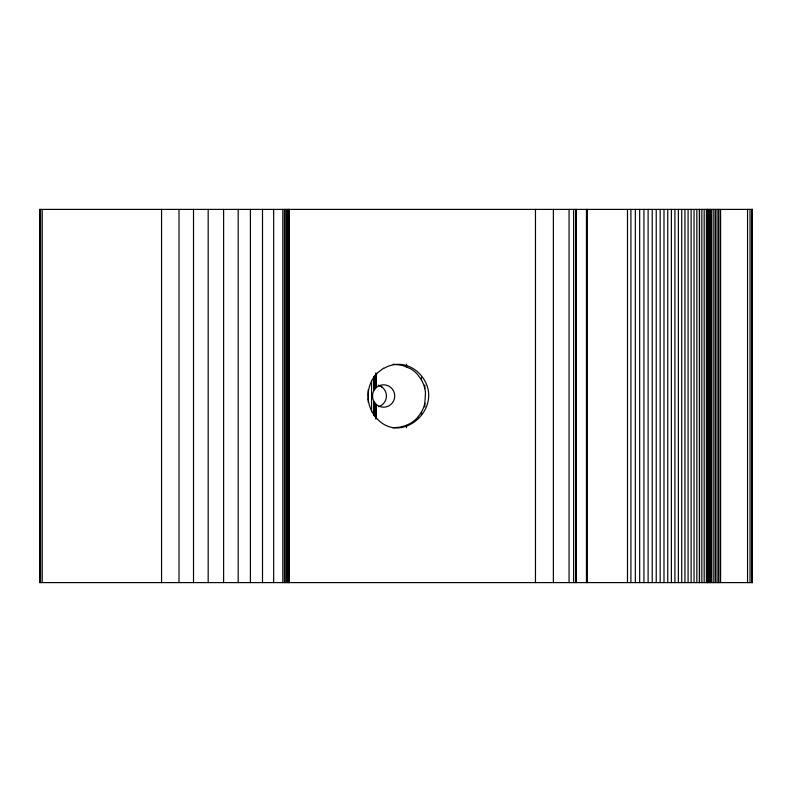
<?xml version="1.0" encoding="UTF-8"?>
<svg xmlns="http://www.w3.org/2000/svg" width="792" height="792" viewBox="0 0 792 792"><rect width="100%" height="100%" fill="white"/><g stroke="black" fill="none" stroke-linecap="round" stroke-linejoin="round"><path stroke-width="1.19" d="M372.527 395.505L372.527 396.356M417.839 417.196L421.443 412.107A30.7 27.552 -90 0 0 424.839 403.267L425.462 392.763A27.77 22.265 90 0 0 424.829 388.733L424.839 385.021M373.289 378.111L377.942 372.468L383.615 368.191M417.76 417.275L416.83 418.285A31.848 31.244 -90 0 1 414.117 420.77L413.751 421.067A31.819 31.769 90 0 1 410.305 423.403L406.484 425.284L406.514 427.73M406.464 425.294L399.891 427.205L392.822 427.759M393.178 364.231L402.148 365.28L410.305 368.597A31.819 31.769 -90 0 1 413.662 370.874L414.117 371.23A31.848 31.244 -90 0 1 416.78 373.666L417.453 374.378M752.331 209.395L39.6 209.395L39.61 582.605L752.331 582.605M417.839 374.804L421.443 379.893A30.7 27.552 90 0 1 424.839 388.733M372.309 412.276C396.386 452.311 449.876 406.652 419.74 373.893A36.699 31.789 90 0 0 383.734 368.458M368.24 399.406L368.102 394.406A29.215 25.304 90 0 1 368.775 389.149A30.403 26.334 -90 0 1 373.299 378.121M752.4 209.395L752.4 582.605M752.212 209.395L752.212 582.605M751.796 209.395L751.796 582.605M750.044 209.395L750.044 582.605M747.559 209.395L747.559 582.605M720.591 209.395L720.591 582.605M718.968 209.395L718.968 582.605M717.948 209.395L717.948 582.605M715.988 209.395L715.988 582.605M715.028 209.395L715.028 582.605M713.176 209.395L713.176 582.605M711.424 209.395L711.424 582.605M710.582 209.395L710.582 582.605M709.771 209.395L709.771 582.605M708.969 209.395L708.969 582.605M707.82 209.395L707.82 582.605M707.602 209.395L707.602 582.605M707.117 209.395L707.117 582.605M706.405 209.395L706.405 582.605M704.177 209.395L704.177 582.605M701.851 209.395L701.851 582.605M699.544 209.395L699.544 582.605M699.376 209.395L699.376 582.605M696.841 209.395L696.841 582.605M694.049 209.395L694.049 582.605M691.119 209.395L691.119 582.605M688.09 209.395L688.09 582.605M684.951 209.395L684.951 582.605M681.724 209.395L681.724 582.605M678.368 209.395L678.368 582.605M674.913 209.395L674.913 582.605M671.378 209.395L671.378 582.605M667.735 209.395L667.735 582.605M663.993 209.395L663.993 582.605M660.152 209.395L660.152 582.605M656.231 209.395L656.231 582.605M652.222 209.395L652.222 582.605M648.113 209.395L648.113 582.605M643.936 209.395L643.936 582.605M639.669 209.395L639.669 582.605M635.323 209.395L635.323 582.605M630.917 209.395L630.917 582.605M627.492 209.395L627.492 582.605M587.337 209.395L587.337 582.605M586.446 209.395L586.446 582.605M576.111 209.395L576.111 582.605M575.923 209.395L575.923 582.605M573.636 209.395L573.636 582.605M569.062 209.395L569.062 582.605M553.37 209.395L553.37 582.605M535.471 209.395L535.471 582.605M424.839 403.267L424.839 406.979M421.443 377.418L421.443 379.893M421.443 412.107L421.443 414.582M406.514 364.27L406.514 366.726M376.022 373.062L376.022 387.832M376.022 404.168L376.022 418.938M375.824 373.24L375.824 388.021M375.824 403.979L375.824 418.76M374.943 375.477L374.943 389.011M374.943 402.989L374.943 416.523M374.794 375.655L374.794 389.209M374.794 402.791L374.794 416.344M374.527 376.002L374.527 389.575M374.527 402.425L374.527 415.998M374.418 376.15L374.418 389.743M374.418 402.257L374.418 415.85M374.22 376.438L374.22 390.05M374.22 401.95L374.22 415.562M374.012 376.843L374.012 390.387M374.012 401.613L374.012 415.156M373.933 376.972L373.893 390.605M373.893 401.395L373.933 415.028M371.557 381.17L371.557 410.83M368.211 389.822L368.211 402.178M289.05 209.395L289.13 582.605M288.971 209.395L288.971 582.605M288.545 209.395L288.545 582.605M287.852 209.395L287.852 582.605M286.932 209.395L286.932 582.605M285.763 209.395L285.763 582.605M284.387 209.395L284.387 582.605M282.793 209.395L282.793 582.605M273.676 209.395L273.676 582.605M262.508 209.395L262.508 582.605M250.411 209.395L250.411 582.605M238.194 209.395L238.194 582.605M223.621 209.395L223.621 582.605M208.177 209.395L208.177 582.605M193.515 209.395L193.515 582.605M179.012 209.395L179.012 582.605M161.558 209.395L161.558 582.605M42.214 209.395L42.214 582.605M40.56 209.395L40.56 582.605M372.329 412.266A29.829 25.829 -90 0 1 368.231 399.406M373.864 390.654A11.197 11.078 90 0 0 372.725 393.832A11.197 11.108 -90 0 0 373.864 401.346M376.863 387.12A11.197 11.108 -90 0 1 391.812 388.436A11.197 11.108 -90 0 1 391.812 403.564A11.197 11.108 -90 0 1 376.863 404.88M378.259 385.209A11.197 11.128 -90 0 1 378.477 406.732M378.804 385.377A11.197 11.128 90 0 1 382.279 387.278"/></g></svg>
